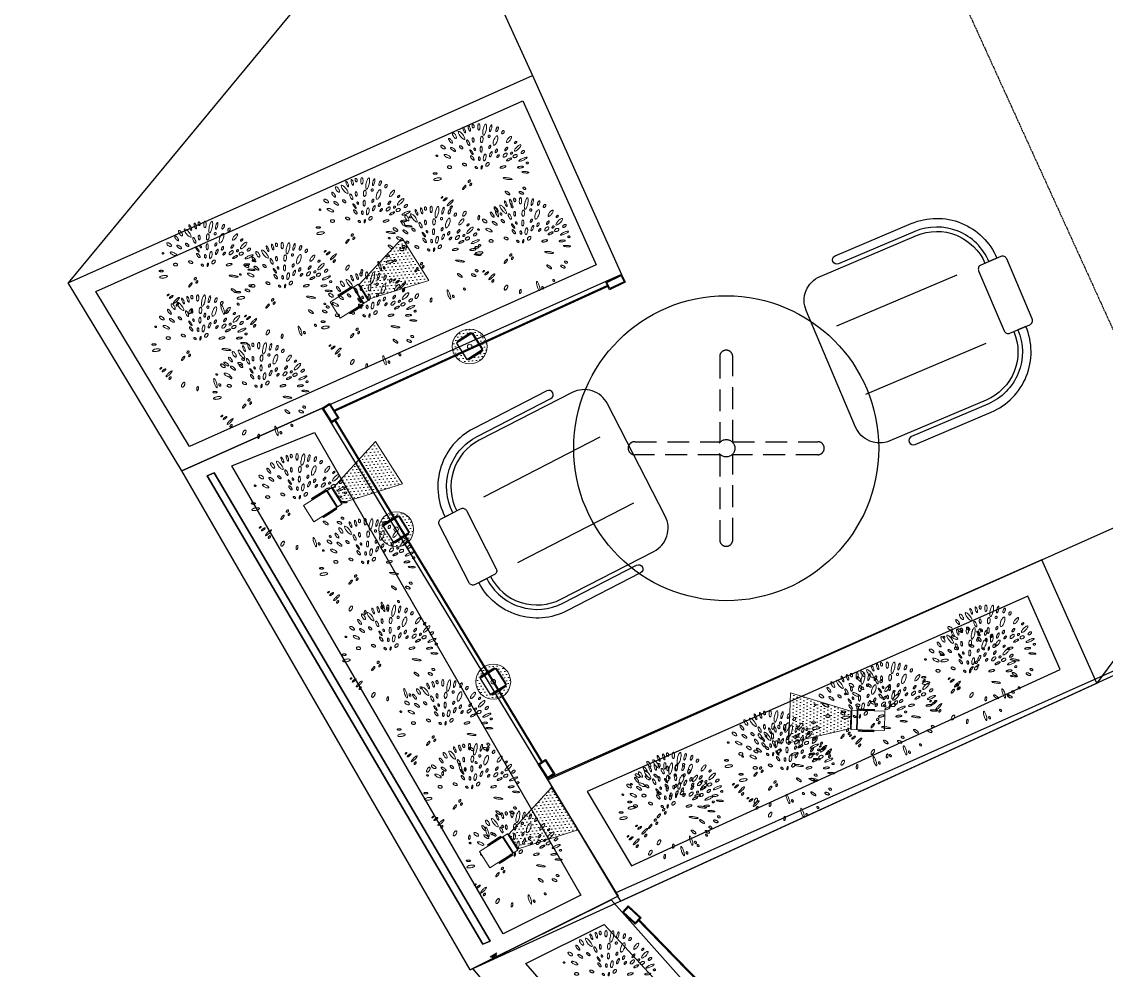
# Model space of a CAD drawing. Header units: millimetres. Extents: x 2562 to 7288, y 778 to 5635.
# Drawn here: x 3504.1 to 3753.1, y 1297.2 to 1514.9 of the extents above; entities that cross this region are included whole.
import ezdxf

# ---------------------------------------------------------------- set-up
doc = ezdxf.new("R2010")
doc.units = ezdxf.units.MM
doc.set_wipeout_variables(frame=1)
doc.linetypes.add('HIDDEN', pattern=[0.375, 0.25, -0.125])
doc.linetypes.add('x-ref_base plan 1$0$C2-A104-16$0$HIDDEN', pattern=[0.375, 0.25, -0.125])
for name, color, linetype in [('0-gnl-gor2', 6, 'Continuous'), ('0-gnl-gor3', 252, 'Continuous'), ('0-gnl-gor5', 254, 'Continuous'), ('0-gnl-merdiven', 6, 'Continuous'), ('0-gnl-ust', 191, 'HIDDEN'), ('1-gnl-cam', 111, 'Continuous'), ('1-gnl-metal', 141, 'Continuous'), ('2-tef-aksesuar', 30, 'Continuous'), ('2-tef-sabit', 251, 'Continuous'), ('yeni string aydinlatma', 30, 'Continuous')]:
    doc.layers.add(name, color=color, linetype=linetype)
doc.layers.add('ONOFF_LI-11', color=7, linetype='Continuous', lineweight=0, true_color=0xcc33a1)
doc.layers.add('x-ref_base plan 1$0$SHG-LANDSCAPING', color=252, linetype='Continuous', lineweight=18)
doc.linetypes.add('ZIGZAG', pattern='A,0.00254,-5.08,[131,ltypeshp.shx,S=5.08,R=0,X=-5.08,Y=0],-10.16,[131,ltypeshp.shx,S=5.08,R=180,X=5.08,Y=0],-5.08', length=20.32254)

# ---------------------------------------------------------------- blocks, each defined once
blk = doc.blocks.new('BP_Abelia grandiflora')
at = {"layer": '0-gnl-gor5', "lineweight": 9}
for points in [[(-0.0949, 0.2077, 0.206976), (-0.0962, 0.2062, 0.096084), (-0.0969, 0.2021, 0.052894), (-0.0962, 0.1976, 0.039992), (-0.0943, 0.1919, 0.039992), (-0.0914, 0.1866, 0.052894), (-0.0886, 0.183, 0.096084), (-0.0851, 0.1807, 0.206976), (-0.0831, 0.1807, 0.206976), (-0.0818, 0.1821, 0.096084), (-0.0811, 0.1862, 0.052894), (-0.0818, 0.1908, 0.039992), (-0.0837, 0.1965, 0.039992), (-0.0866, 0.2018, 0.052894), (-0.0894, 0.2054, 0.096084), (-0.0929, 0.2077, 0.206976)], [(-0.0624, 0.1861, 0.029169), (-0.0573, 0.1778, 0.03978), (-0.0528, 0.1723, 0.081053), (-0.0476, 0.1685, 0.247796), (-0.0454, 0.1685, 0.247796), (-0.0441, 0.1704, 0.081053), (-0.0445, 0.1768, 0.03978), (-0.0466, 0.1836, 0.029169), (-0.0507, 0.1924, 0.029169), (-0.0558, 0.2006, 0.03978), (-0.0603, 0.2061, 0.081053), (-0.0655, 0.21, 0.247796), (-0.0677, 0.2099, 0.247796), (-0.0689, 0.2081, 0.081053), (-0.0686, 0.2016, 0.03978), (-0.0665, 0.1949, 0.029169)], [(-0.0439, 0.2257, 0.261938), (-0.0448, 0.2249, 0.075007), (-0.0454, 0.2211, 0.035692), (-0.0451, 0.2169, 0.025978), (-0.044, 0.2111, 0.025978), (-0.0423, 0.2055, 0.035692), (-0.0406, 0.2017, 0.075007), (-0.0383, 0.1986, 0.261938), (-0.0372, 0.1982, 0.261938), (-0.0363, 0.199, 0.075007), (-0.0357, 0.2029, 0.035692), (-0.036, 0.2071, 0.025978), (-0.0371, 0.2128, 0.025978), (-0.0388, 0.2184, 0.035692), (-0.0405, 0.2223, 0.075007), (-0.0428, 0.2254, 0.261938)], [(-0.0182, 0.2289, 0.243416), (-0.0193, 0.2281, 0.082852), (-0.0205, 0.2245, 0.04109), (-0.0209, 0.2203, 0.030206), (-0.0205, 0.2146, 0.030206), (-0.0194, 0.209, 0.04109), (-0.018, 0.205, 0.082852), (-0.0159, 0.2019, 0.243416), (-0.0146, 0.2014, 0.243416), (-0.0135, 0.2022, 0.082852), (-0.0123, 0.2058, 0.04109), (-0.012, 0.21, 0.030206), (-0.0124, 0.2157, 0.030206), (-0.0135, 0.2213, 0.04109), (-0.0149, 0.2252, 0.082852), (-0.0169, 0.2284, 0.243416)], [(0.0025, 0.2302, 0.154562), (0.0008, 0.2297, 0.106795), (-0.0008, 0.2278, 0.073326), (-0.0017, 0.2253, 0.059836), (-0.002, 0.222, 0.059836), (-0.0016, 0.2187, 0.073326), (-0.0005, 0.2163, 0.106795), (0.0013, 0.2145, 0.154562), (0.003, 0.214, 0.154562), (0.0046, 0.2146, 0.106795), (0.0063, 0.2165, 0.073326), (0.0072, 0.219, 0.059836), (0.0075, 0.2223, 0.059836), (0.007, 0.2255, 0.073326), (0.0059, 0.228, 0.106795), (0.0042, 0.2298, 0.154562)], [(0.0309, 0.2284, 0.217322), (0.0291, 0.228, 0.092688), (0.0264, 0.2249, 0.049364), (0.0246, 0.2208, 0.036974), (0.023, 0.215, 0.036974), (0.0223, 0.209, 0.049364), (0.0226, 0.2045, 0.092688), (0.024, 0.2006, 0.217322), (0.0255, 0.1996, 0.217322), (0.0273, 0.2, 0.092688), (0.03, 0.2031, 0.049364), (0.0318, 0.2072, 0.036974), (0.0334, 0.213, 0.036974), (0.0341, 0.219, 0.049364), (0.0338, 0.2235, 0.092688), (0.0324, 0.2274, 0.217322)], [(0.0625, 0.2217, 0.256191), (0.0601, 0.2214, 0.077505), (0.0549, 0.2164, 0.037329), (0.0505, 0.2097, 0.027247), (0.0458, 0.1998, 0.027247), (0.0422, 0.1895, 0.037329), (0.0406, 0.1816, 0.077505), (0.0407, 0.1744, 0.256191), (0.0422, 0.1726, 0.256191), (0.0445, 0.1728, 0.077505), (0.0497, 0.1779, 0.037329), (0.0541, 0.1846, 0.027247), (0.0588, 0.1944, 0.027247), (0.0624, 0.2048, 0.037329), (0.0641, 0.2126, 0.077505), (0.0639, 0.2199, 0.256191)], [(0.0872, 0.2131, 0.259831), (0.0859, 0.213, 0.07593), (0.0827, 0.2101, 0.036288), (0.0799, 0.2062, 0.026439), (0.0768, 0.2004, 0.026439), (0.0743, 0.1943, 0.036288), (0.0731, 0.1897, 0.07593), (0.0729, 0.1854, 0.259831), (0.0737, 0.1843, 0.259831), (0.0751, 0.1844, 0.07593), (0.0783, 0.1873, 0.036288), (0.0811, 0.1912, 0.026439), (0.0842, 0.197, 0.026439), (0.0866, 0.203, 0.036288), (0.0879, 0.2077, 0.07593), (0.088, 0.212, 0.259831)], [(0.1147, 0.1991, 0.205663), (0.1132, 0.1993, 0.096491), (0.1103, 0.1979, 0.053352), (0.1077, 0.1954, 0.040391), (0.105, 0.1915, 0.040391), (0.1029, 0.1873, 0.053352), (0.102, 0.1838, 0.096491), (0.1021, 0.1806, 0.205663), (0.103, 0.1793, 0.205663), (0.1046, 0.1791, 0.096491), (0.1075, 0.1806, 0.053352), (0.1101, 0.1831, 0.040391), (0.1128, 0.1869, 0.040391), (0.1148, 0.1912, 0.053352), (0.1158, 0.1946, 0.096491), (0.1157, 0.1979, 0.205663)], [(-0.1584, 0.1599, 0.17972), (-0.1593, 0.158, 0.103229), (-0.1587, 0.1544, 0.062965), (-0.157, 0.151, 0.049171), (-0.1537, 0.1471, 0.049171), (-0.1498, 0.144, 0.062965), (-0.1463, 0.1423, 0.103229), (-0.1427, 0.1419, 0.17972), (-0.1408, 0.1428, 0.17972), (-0.14, 0.1447, 0.103229), (-0.1405, 0.1483, 0.062965), (-0.1423, 0.1518, 0.049171), (-0.1455, 0.1556, 0.049171), (-0.1494, 0.1587, 0.062965), (-0.1529, 0.1604, 0.103229), (-0.1565, 0.1608, 0.17972)], [(-0.1169, 0.1861, 0.228205), (-0.1179, 0.1848, 0.088786), (-0.1179, 0.181, 0.045809), (-0.1169, 0.177, 0.034018), (-0.1147, 0.1718, 0.034018), (-0.1117, 0.167, 0.045809), (-0.109, 0.1638, 0.088786), (-0.1059, 0.1617, 0.228205), (-0.1043, 0.1617, 0.228205), (-0.1034, 0.163, 0.088786), (-0.1033, 0.1668, 0.045809), (-0.1044, 0.1708, 0.034018), (-0.1066, 0.176, 0.034018), (-0.1095, 0.1808, 0.045809), (-0.1123, 0.184, 0.088786), (-0.1154, 0.1861, 0.228205)], [(-0.0361, 0.1647, 0.224678), (-0.0373, 0.1636, 0.090084), (-0.0382, 0.1598, 0.046944), (-0.0381, 0.1555, 0.034953), (-0.0369, 0.1499, 0.034953), (-0.035, 0.1445, 0.046944), (-0.0329, 0.1407, 0.090084), (-0.0301, 0.1379, 0.224678), (-0.0285, 0.1376, 0.224678), (-0.0273, 0.1387, 0.090084), (-0.0264, 0.1425, 0.046944), (-0.0265, 0.1468, 0.034953), (-0.0277, 0.1525, 0.034953), (-0.0296, 0.1579, 0.046944), (-0.0317, 0.1617, 0.090084), (-0.0345, 0.1644, 0.224678)], [(-0.0073, 0.1703, 0.208148), (-0.0086, 0.1698, 0.095716), (-0.0104, 0.1674, 0.052486), (-0.0115, 0.1642, 0.039639), (-0.0122, 0.1599, 0.039639), (-0.0122, 0.1556, 0.052486), (-0.0116, 0.1523, 0.095716), (-0.0102, 0.1497, 0.208148), (-0.0089, 0.149, 0.208148), (-0.0075, 0.1495, 0.095716), (-0.0058, 0.1519, 0.052486), (-0.0047, 0.155, 0.039639), (-0.004, 0.1593, 0.039639), (-0.004, 0.1637, 0.052486), (-0.0046, 0.1669, 0.095716), (-0.006, 0.1696, 0.208148)], [(0.0349, 0.1693, 0.191592), (0.0327, 0.169, 0.100474), (0.0295, 0.1664, 0.058435), (0.0271, 0.1626, 0.044925), (0.0251, 0.1571, 0.044925), (0.0241, 0.1513, 0.058435), (0.0242, 0.1468, 0.100474), (0.0257, 0.1429, 0.191592), (0.0274, 0.1416, 0.191592), (0.0296, 0.1419, 0.100474), (0.0328, 0.1445, 0.058435), (0.0352, 0.1483, 0.044925), (0.0372, 0.1538, 0.044925), (0.0382, 0.1596, 0.058435), (0.0381, 0.1641, 0.100474), (0.0366, 0.1679, 0.191592)], [(0.0696, 0.1689, 0.110174), (0.0678, 0.1694, 0.102587), (0.0658, 0.169, 0.093413), (0.0641, 0.1678, 0.08782), (0.0629, 0.1661, 0.08782), (0.0623, 0.164, 0.093413), (0.0624, 0.162, 0.102587), (0.0634, 0.1602, 0.110174), (0.0648, 0.159, 0.110174), (0.0666, 0.1586, 0.102587), (0.0686, 0.159, 0.093413), (0.0703, 0.1601, 0.08782), (0.0716, 0.1619, 0.08782), (0.0722, 0.1639, 0.093413), (0.072, 0.166, 0.102587), (0.0711, 0.1678, 0.110174)], [(0.1041, 0.1589, 0.219849), (0.1013, 0.1592, 0.09181), (0.0958, 0.156, 0.048525), (0.0909, 0.1509, 0.036269), (0.0857, 0.1431, 0.036269), (0.0816, 0.1346, 0.048525), (0.0797, 0.1279, 0.09181), (0.0797, 0.1215, 0.219849), (0.0813, 0.1192, 0.219849), (0.084, 0.119, 0.09181), (0.0896, 0.1222, 0.048525), (0.0944, 0.1273, 0.036269), (0.0997, 0.1351, 0.036269), (0.1038, 0.1435, 0.048525), (0.1057, 0.1503, 0.09181), (0.1057, 0.1567, 0.219849)], [(0.1382, 0.1775, 0.15118), (0.1365, 0.1782, 0.106997), (0.134, 0.1779, 0.074795), (0.1316, 0.1766, 0.061485), (0.1292, 0.1743, 0.061485), (0.1274, 0.1716, 0.074795), (0.1266, 0.169, 0.106997), (0.1268, 0.1664, 0.15118), (0.1278, 0.1649, 0.15118), (0.1295, 0.1642, 0.106997), (0.132, 0.1645, 0.074795), (0.1344, 0.1658, 0.061485), (0.1368, 0.1681, 0.061485), (0.1386, 0.1708, 0.074795), (0.1394, 0.1734, 0.106997), (0.1392, 0.176, 0.15118)], [(-0.1882, 0.1194, 0.136055), (-0.1885, 0.1183, 0.10695), (-0.1881, 0.1168, 0.081551), (-0.1873, 0.1156, 0.069671), (-0.1859, 0.1145, 0.069671), (-0.1842, 0.1138, 0.081551), (-0.1827, 0.1137, 0.10695), (-0.1813, 0.1141, 0.136055), (-0.1805, 0.1149, 0.136055), (-0.1802, 0.116, 0.10695), (-0.1805, 0.1174, 0.081551), (-0.1814, 0.1187, 0.069671), (-0.1828, 0.1198, 0.069671), (-0.1844, 0.1204, 0.081551), (-0.1859, 0.1206, 0.10695), (-0.1873, 0.1202, 0.136055)], [(-0.1503, 0.1158, 0.222164), (-0.1506, 0.1139, 0.090991), (-0.1487, 0.1099, 0.047763), (-0.1455, 0.1062, 0.035633), (-0.1404, 0.102, 0.035633), (-0.1348, 0.0986, 0.047763), (-0.1302, 0.0968, 0.090991), (-0.1258, 0.0964, 0.222164), (-0.1242, 0.0973, 0.222164), (-0.1238, 0.0992, 0.090991), (-0.1257, 0.1032, 0.047763), (-0.1289, 0.1069, 0.035633), (-0.134, 0.1111, 0.035633), (-0.1396, 0.1145, 0.047763), (-0.1442, 0.1163, 0.090991), (-0.1486, 0.1167, 0.222164)], [(-0.1156, 0.1428, 0.225102), (-0.1162, 0.1413, 0.08993), (-0.1152, 0.1376, 0.046807), (-0.1131, 0.134, 0.03484), (-0.1095, 0.1297, 0.03484), (-0.1053, 0.1259, 0.046807), (-0.1018, 0.1236, 0.08993), (-0.0982, 0.1225, 0.225102), (-0.0967, 0.123, 0.225102), (-0.0961, 0.1245, 0.08993), (-0.0971, 0.1282, 0.046807), (-0.0992, 0.1318, 0.03484), (-0.1028, 0.1361, 0.03484), (-0.1069, 0.1399, 0.046807), (-0.1104, 0.1422, 0.08993), (-0.1141, 0.1433, 0.225102)], [(-0.0742, 0.1435, 0.185857), (-0.075, 0.1421, 0.10188), (-0.0748, 0.1393, 0.060594), (-0.0736, 0.1365, 0.046923), (-0.0714, 0.1332, 0.046923), (-0.0686, 0.1304, 0.060594), (-0.066, 0.1288, 0.10188), (-0.0633, 0.1281, 0.185857), (-0.0618, 0.1286, 0.185857), (-0.061, 0.13, 0.10188), (-0.0612, 0.1328, 0.060594), (-0.0623, 0.1357, 0.046923), (-0.0646, 0.1389, 0.046923), (-0.0674, 0.1417, 0.060594), (-0.07, 0.1434, 0.10188), (-0.0727, 0.144, 0.185857)], [(-0.0304, 0.1171, 0.270783), (-0.0309, 0.1163, 0.071066), (-0.0307, 0.1129, 0.033234), (-0.0297, 0.1092, 0.024094), (-0.0277, 0.1044, 0.024094), (-0.0252, 0.0997, 0.033234), (-0.0231, 0.0966, 0.071066), (-0.0205, 0.0942, 0.270783), (-0.0196, 0.0941, 0.270783), (-0.019, 0.0949, 0.071066), (-0.0193, 0.0984, 0.033234), (-0.0203, 0.1021, 0.024094), (-0.0223, 0.1069, 0.024094), (-0.0248, 0.1115, 0.033234), (-0.0269, 0.1146, 0.071066), (-0.0294, 0.117, 0.270783)], [(-0.0097, 0.1225, 0.164937), (-0.0107, 0.1219, 0.10574), (-0.0115, 0.1203, 0.068929), (-0.0118, 0.1184, 0.055121), (-0.0115, 0.1159, 0.055121), (-0.0107, 0.1136, 0.068929), (-0.0096, 0.112, 0.10574), (-0.0081, 0.1109, 0.164937), (-0.007, 0.1108, 0.164937), (-0.006, 0.1114, 0.10574), (-0.0051, 0.113, 0.068929), (-0.0049, 0.115, 0.055121), (-0.0051, 0.1174, 0.055121), (-0.006, 0.1197, 0.068929), (-0.007, 0.1213, 0.10574), (-0.0085, 0.1224, 0.164937)], [(0.0237, 0.1248, 0.221241), (0.0221, 0.1244, 0.091319), (0.0196, 0.1216, 0.048066), (0.0178, 0.1178, 0.035885), (0.0163, 0.1124, 0.035885), (0.0156, 0.1069, 0.048066), (0.0158, 0.1028, 0.091319), (0.017, 0.0992, 0.221241), (0.0183, 0.0982, 0.221241), (0.0199, 0.0986, 0.091319), (0.0224, 0.1014, 0.048066), (0.0241, 0.1052, 0.035885), (0.0256, 0.1105, 0.035885), (0.0263, 0.1161, 0.048066), (0.0262, 0.1202, 0.091319), (0.025, 0.1238, 0.221241)], [(0.0661, 0.1221, 0.181524), (0.0647, 0.1224, 0.10285), (0.0625, 0.1216, 0.062262), (0.0604, 0.12, 0.048498), (0.0583, 0.1175, 0.048498), (0.0568, 0.1145, 0.062262), (0.0561, 0.1121, 0.10285), (0.0562, 0.1097, 0.181524), (0.057, 0.1086, 0.181524), (0.0584, 0.1082, 0.10285), (0.0606, 0.109, 0.062262), (0.0627, 0.1106, 0.048498), (0.0648, 0.1132, 0.048498), (0.0663, 0.1161, 0.062262), (0.067, 0.1186, 0.10285), (0.0669, 0.121, 0.181524)], [(0.094, 0.0995, 0.190551), (0.0926, 0.0999, 0.100739), (0.0901, 0.0991, 0.058823), (0.0878, 0.0973, 0.045281), (0.0853, 0.0945, 0.045281), (0.0834, 0.0913, 0.058823), (0.0825, 0.0885, 0.100739), (0.0824, 0.0859, 0.190551), (0.0832, 0.0847, 0.190551), (0.0846, 0.0843, 0.100739), (0.0871, 0.0852, 0.058823), (0.0894, 0.0869, 0.045281), (0.0919, 0.0897, 0.045281), (0.0938, 0.0929, 0.058823), (0.0947, 0.0957, 0.100739), (0.0948, 0.0983, 0.190551)], [(0.1418, 0.0995, 0.211516), (0.1406, 0.1001, 0.094634), (0.1379, 0.0995, 0.051326), (0.1352, 0.098, 0.038641), (0.132, 0.0955, 0.038641), (0.1293, 0.0925, 0.051326), (0.1277, 0.0899, 0.094634), (0.1269, 0.0872, 0.211516), (0.1274, 0.086, 0.211516), (0.1285, 0.0855, 0.094634), (0.1313, 0.0861, 0.051326), (0.134, 0.0875, 0.038641), (0.1371, 0.0901, 0.038641), (0.1398, 0.0931, 0.051326), (0.1415, 0.0957, 0.094634), (0.1422, 0.0983, 0.211516)], [(0.1675, 0.1451, 0.224459), (0.1656, 0.1458, 0.090164), (0.1609, 0.1447, 0.047015), (0.1562, 0.1421, 0.035012), (0.1506, 0.1377, 0.035012), (0.1457, 0.1326, 0.047015), (0.1427, 0.1282, 0.090164), (0.1412, 0.1236, 0.224459), (0.1418, 0.1216, 0.224459), (0.1437, 0.1209, 0.090164), (0.1484, 0.122, 0.047015), (0.153, 0.1245, 0.035012), (0.1586, 0.129, 0.035012), (0.1635, 0.1341, 0.047015), (0.1665, 0.1385, 0.090164), (0.1681, 0.1431, 0.224459)], [(0.2035, 0.1, 0.241866), (0.2017, 0.1009, 0.08348), (0.1962, 0.1001, 0.041558), (0.1905, 0.0976, 0.030579), (0.1834, 0.0932, 0.030579), (0.1768, 0.088, 0.041558), (0.1726, 0.0835, 0.08348), (0.1699, 0.0786, 0.241866), (0.1702, 0.0766, 0.241866), (0.172, 0.0756, 0.08348), (0.1775, 0.0765, 0.041558), (0.1832, 0.0789, 0.030579), (0.1903, 0.0833, 0.030579), (0.1969, 0.0886, 0.041558), (0.2011, 0.0931, 0.08348), (0.2038, 0.098, 0.241866)], [(0.1873, 0.118, 0.167836), (0.1863, 0.1188, 0.105336), (0.1844, 0.119, 0.067731), (0.1823, 0.1185, 0.053888), (0.18, 0.1173, 0.053888), (0.178, 0.1156, 0.067731), (0.1767, 0.1139, 0.105336), (0.1762, 0.112, 0.167836), (0.1765, 0.1108, 0.167836), (0.1775, 0.1101, 0.105336), (0.1794, 0.1099, 0.067731), (0.1815, 0.1103, 0.053888), (0.1838, 0.1116, 0.053888), (0.1858, 0.1133, 0.067731), (0.1871, 0.1149, 0.105336), (0.1876, 0.1168, 0.167836)], [(-0.1458, 0.0585, 0.14574), (-0.1458, 0.0563, 0.107166), (-0.1443, 0.0536, 0.077192), (-0.1418, 0.0515, 0.064269), (-0.1383, 0.05, 0.064269), (-0.1344, 0.0494, 0.077192), (-0.1312, 0.0498, 0.107166), (-0.1285, 0.0512, 0.14574), (-0.1273, 0.0531, 0.14574), (-0.1273, 0.0554, 0.107166), (-0.1288, 0.0581, 0.077192), (-0.1313, 0.0601, 0.064269), (-0.1348, 0.0617, 0.064269), (-0.1387, 0.0623, 0.077192), (-0.1419, 0.0619, 0.107166), (-0.1446, 0.0604, 0.14574)], [(-0.0748, 0.0608, 0.17178), (-0.0753, 0.059, 0.104715), (-0.0743, 0.0561, 0.066124), (-0.0723, 0.0535, 0.052265), (-0.0692, 0.0509, 0.052265), (-0.0655, 0.0491, 0.066124), (-0.0623, 0.0483, 0.104715), (-0.0593, 0.0486, 0.17178), (-0.0578, 0.0498, 0.17178), (-0.0574, 0.0516, 0.104715), (-0.0583, 0.0544, 0.066124), (-0.0603, 0.057, 0.052265), (-0.0635, 0.0596, 0.052265), (-0.0672, 0.0615, 0.066124), (-0.0703, 0.0622, 0.104715), (-0.0733, 0.0619, 0.17178)], [(-0.0318, 0.0896, 0.218092), (-0.0326, 0.0885, 0.092422), (-0.0328, 0.0851, 0.049107), (-0.0319, 0.0815, 0.036758), (-0.0299, 0.077, 0.036758), (-0.0273, 0.0729, 0.049107), (-0.0248, 0.0701, 0.092422), (-0.022, 0.0684, 0.218092), (-0.0205, 0.0685, 0.218092), (-0.0196, 0.0696, 0.092422), (-0.0195, 0.073, 0.049107), (-0.0203, 0.0766, 0.036758), (-0.0223, 0.0811, 0.036758), (-0.025, 0.0852, 0.049107), (-0.0274, 0.088, 0.092422), (-0.0303, 0.0897, 0.218092)], [(0.0052, 0.0784, 0.182227), (0.0039, 0.0779, 0.102698), (0.0023, 0.0761, 0.061989), (0.0013, 0.0736, 0.048238), (0.0008, 0.0702, 0.048238), (0.001, 0.0668, 0.061989), (0.0017, 0.0643, 0.102698), (0.003, 0.0623, 0.182227), (0.0043, 0.0617, 0.182227), (0.0056, 0.0621, 0.102698), (0.0072, 0.064, 0.061989), (0.0082, 0.0665, 0.048238), (0.0087, 0.0698, 0.048238), (0.0085, 0.0732, 0.061989), (0.0079, 0.0758, 0.102698), (0.0065, 0.0778, 0.182227)], [(0.0359, 0.0865, 0.213517), (0.0338, 0.0863, 0.093974), (0.0304, 0.0835, 0.050644), (0.0276, 0.0795, 0.038059), (0.0249, 0.0736, 0.038059), (0.0232, 0.0674, 0.050644), (0.0227, 0.0625, 0.093974), (0.0236, 0.0581, 0.213517), (0.025, 0.0567, 0.213517), (0.0271, 0.0569, 0.093974), (0.0305, 0.0597, 0.050644), (0.0333, 0.0637, 0.038059), (0.036, 0.0696, 0.038059), (0.0377, 0.0759, 0.050644), (0.0382, 0.0807, 0.093974), (0.0373, 0.0851, 0.213517)], [(0.0679, 0.0919, 0.234361), (0.0665, 0.0921, 0.086447), (0.0632, 0.0903, 0.043866), (0.0603, 0.0875, 0.032434), (0.0569, 0.0832, 0.032434), (0.0542, 0.0785, 0.043866), (0.0527, 0.0747, 0.086447), (0.0523, 0.071, 0.234361), (0.053, 0.0698, 0.234361), (0.0544, 0.0696, 0.086447), (0.0576, 0.0714, 0.043866), (0.0606, 0.0742, 0.032434), (0.0639, 0.0785, 0.032434), (0.0667, 0.0832, 0.043866), (0.0681, 0.087, 0.086447), (0.0686, 0.0907, 0.234361)], [(0.0981, 0.0721, 0.189405), (0.0969, 0.0727, 0.101026), (0.0946, 0.0725, 0.059252), (0.0923, 0.0715, 0.045676), (0.0897, 0.0696, 0.045676), (0.0874, 0.0673, 0.059252), (0.086, 0.0651, 0.101026), (0.0855, 0.0629, 0.189405), (0.0859, 0.0617, 0.189405), (0.087, 0.0611, 0.101026), (0.0893, 0.0613, 0.059252), (0.0916, 0.0623, 0.045676), (0.0943, 0.0642, 0.045676), (0.0966, 0.0665, 0.059252), (0.0979, 0.0686, 0.101026), (0.0985, 0.0709, 0.189405)], [(0.1346, 0.0725, 0.173385), (0.1328, 0.0738, 0.104439), (0.1293, 0.0741, 0.065477), (0.1255, 0.0731, 0.051621), (0.1212, 0.0708, 0.051621), (0.1175, 0.0676, 0.065477), (0.1152, 0.0645, 0.104439), (0.1142, 0.0611, 0.173385), (0.1147, 0.059, 0.173385), (0.1165, 0.0577, 0.104439), (0.1201, 0.0574, 0.065477), (0.1238, 0.0584, 0.051621), (0.1281, 0.0607, 0.051621), (0.1318, 0.0639, 0.065477), (0.1341, 0.067, 0.104439), (0.1351, 0.0704, 0.173385)], [(0.1594, 0.073, 0.141068), (0.1582, 0.0738, 0.107148), (0.1564, 0.0742, 0.079281), (0.1545, 0.0738, 0.066799), (0.1524, 0.0727, 0.066799), (0.1507, 0.0711, 0.079281), (0.1497, 0.0694, 0.107148), (0.1494, 0.0676, 0.141068), (0.1499, 0.0662, 0.141068), (0.151, 0.0653, 0.107148), (0.1529, 0.065, 0.079281), (0.1548, 0.0654, 0.066799), (0.1569, 0.0665, 0.066799), (0.1586, 0.0681, 0.079281), (0.1596, 0.0698, 0.107148), (0.1598, 0.0716, 0.141068)], [(0.1792, 0.0558, 0.150587), (0.178, 0.0578, 0.107025), (0.1752, 0.0595, 0.075054), (0.1717, 0.06, 0.06178), (0.1675, 0.0595, 0.06178), (0.1636, 0.058, 0.075054), (0.1608, 0.056, 0.107025), (0.1591, 0.0532, 0.150587), (0.1589, 0.0509, 0.150587), (0.1601, 0.0489, 0.107025), (0.163, 0.0472, 0.075054), (0.1664, 0.0467, 0.06178), (0.1706, 0.0472, 0.06178), (0.1745, 0.0487, 0.075054), (0.1773, 0.0507, 0.107025), (0.1791, 0.0535, 0.150587)], [(0.2153, 0.0698, 0.167894), (0.214, 0.071, 0.105327), (0.2112, 0.0717, 0.067707), (0.2082, 0.0713, 0.053864), (0.2047, 0.0699, 0.053864), (0.2015, 0.0678, 0.067707), (0.1994, 0.0656, 0.105327), (0.1983, 0.063, 0.167894), (0.1986, 0.0612, 0.167894), (0.1999, 0.06, 0.105327), (0.2026, 0.0594, 0.067707), (0.2056, 0.0598, 0.053864), (0.2092, 0.0611, 0.053864), (0.2124, 0.0632, 0.067707), (0.2144, 0.0654, 0.105327), (0.2155, 0.068, 0.167894)], [(-0.2179, 0.0108, 0.226996), (-0.2171, 0.009, 0.089235), (-0.2128, 0.0066, 0.046197), (-0.2076, 0.0053, 0.034337), (-0.2004, 0.0047, 0.034337), (-0.1932, 0.0051, 0.046197), (-0.188, 0.0062, 0.089235), (-0.1836, 0.0085, 0.226996), (-0.1827, 0.0103, 0.226996), (-0.1836, 0.0121, 0.089235), (-0.1878, 0.0145, 0.046197), (-0.1931, 0.0158, 0.034337), (-0.2003, 0.0164, 0.034337), (-0.2075, 0.016, 0.046197), (-0.2127, 0.0149, 0.089235), (-0.217, 0.0126, 0.226996)], [(-0.2157, 0.0401, 0.218506), (-0.2154, 0.0389, 0.092278), (-0.2133, 0.0371, 0.048969), (-0.2106, 0.0359, 0.036642), (-0.2068, 0.0349, 0.036642), (-0.2029, 0.0344, 0.048969), (-0.1999, 0.0346, 0.092278), (-0.1974, 0.0355, 0.218506), (-0.1967, 0.0365, 0.218506), (-0.197, 0.0376, 0.092278), (-0.199, 0.0394, 0.048969), (-0.2017, 0.0406, 0.036642), (-0.2055, 0.0416, 0.036642), (-0.2095, 0.0421, 0.048969), (-0.2124, 0.0419, 0.092278), (-0.215, 0.041, 0.218506)], [(-0.0205, 0.0374, 0.159367), (-0.0211, 0.0362, 0.106385), (-0.0211, 0.0342, 0.071268), (-0.0202, 0.0322, 0.05759), (-0.0187, 0.0301, 0.05759), (-0.0166, 0.0284, 0.071268), (-0.0147, 0.0275, 0.106385), (-0.0127, 0.0273, 0.159367), (-0.0115, 0.0279, 0.159367), (-0.0108, 0.0291, 0.106385), (-0.0109, 0.0311, 0.071268), (-0.0117, 0.0331, 0.05759), (-0.0133, 0.0352, 0.05759), (-0.0153, 0.0369, 0.071268), (-0.0173, 0.0378, 0.106385), (-0.0193, 0.0379, 0.159367)], [(0.012, 0.0369, 0.233435), (0.0111, 0.0368, 0.086805), (0.0093, 0.0354, 0.044155), (0.0079, 0.0333, 0.032669), (0.0064, 0.0302, 0.032669), (0.0053, 0.027, 0.044155), (0.0049, 0.0245, 0.086805), (0.0051, 0.0223, 0.233435), (0.0057, 0.0216, 0.233435), (0.0066, 0.0216, 0.086805), (0.0083, 0.0231, 0.044155), (0.0097, 0.0252, 0.032669), (0.0112, 0.0282, 0.032669), (0.0123, 0.0315, 0.044155), (0.0128, 0.034, 0.086805), (0.0126, 0.0362, 0.233435)], [(0.0453, 0.0441, 0.148782), (0.0434, 0.0454, 0.107096), (0.0403, 0.0456, 0.075846), (0.0371, 0.0447, 0.062692), (0.0338, 0.0425, 0.062692), (0.031, 0.0396, 0.075846), (0.0295, 0.0367, 0.107096), (0.0291, 0.0336, 0.148782), (0.03, 0.0315, 0.148782), (0.0319, 0.0302, 0.107096), (0.035, 0.03, 0.075846), (0.0382, 0.0309, 0.062692), (0.0416, 0.0331, 0.062692), (0.0443, 0.036, 0.075846), (0.0458, 0.0389, 0.107096), (0.0462, 0.042, 0.148782)], [(0.1193, 0.0144, 0.224989), (0.1186, 0.0158, 0.089971), (0.1151, 0.0174, 0.046843), (0.1111, 0.0181, 0.03487), (0.1055, 0.0181, 0.03487), (0.1, 0.0173, 0.046843), (0.096, 0.0161, 0.089971), (0.0928, 0.014, 0.224989), (0.0922, 0.0125, 0.224989), (0.093, 0.0112, 0.089971), (0.0964, 0.0096, 0.046843), (0.1005, 0.0089, 0.03487), (0.1061, 0.0089, 0.03487), (0.1116, 0.0097, 0.046843), (0.1156, 0.0109, 0.089971), (0.1188, 0.0129, 0.224989)], [(0.1513, 0.0468, 0.242243), (0.1503, 0.0477, 0.083327), (0.1468, 0.0483, 0.041444), (0.1429, 0.0479, 0.030488), (0.1377, 0.0467, 0.030488), (0.1327, 0.0448, 0.041444), (0.1293, 0.0429, 0.083327), (0.1267, 0.0404, 0.242243), (0.1265, 0.0392, 0.242243), (0.1274, 0.0382, 0.083327), (0.1309, 0.0377, 0.041444), (0.1348, 0.0381, 0.030488), (0.14, 0.0393, 0.030488), (0.145, 0.0412, 0.041444), (0.1484, 0.0431, 0.083327), (0.151, 0.0456, 0.242243)], [(0.1986, -0.0014, 0.244655), (0.198, -0.0002, 0.082347), (0.1947, 0.0016, 0.040717), (0.1907, 0.0027, 0.02991), (0.185, 0.0033, 0.02991), (0.1794, 0.0032, 0.040717), (0.1752, 0.0026, 0.082347), (0.1718, 0.0011, 0.244655), (0.1711, 0, 0.244655), (0.1716, -0.0013, 0.082347), (0.175, -0.0031, 0.040717), (0.179, -0.0041, 0.02991), (0.1846, -0.0047, 0.02991), (0.1903, -0.0046, 0.040717), (0.1944, -0.004, 0.082347), (0.1979, -0.0026, 0.244655)], [(0.2216, 0.0378, 0.277561), (0.2205, 0.0388, 0.067974), (0.2151, 0.0394, 0.031398), (0.209, 0.0388, 0.0227), (0.2009, 0.0372, 0.0227), (0.1929, 0.0348, 0.031398), (0.1873, 0.0324, 0.067974), (0.1828, 0.0293, 0.277561), (0.1824, 0.0279, 0.277561), (0.1834, 0.0269, 0.067974), (0.1889, 0.0263, 0.031398), (0.1949, 0.0269, 0.0227), (0.203, 0.0285, 0.0227), (0.211, 0.031, 0.031398), (0.2166, 0.0333, 0.067974), (0.2211, 0.0364, 0.277561)], [(0.2238, 0.0126, 0.132495), (0.2234, 0.014, 0.106693), (0.2222, 0.0153, 0.083176), (0.2206, 0.0161, 0.071819), (0.2184, 0.0164, 0.071819), (0.2163, 0.0161, 0.083176), (0.2146, 0.0153, 0.106693), (0.2134, 0.014, 0.132495), (0.213, 0.0126, 0.132495), (0.2134, 0.0112, 0.106693), (0.2146, 0.0098, 0.083176), (0.2163, 0.009, 0.071819), (0.2184, 0.0087, 0.071819), (0.2206, 0.009, 0.083176), (0.2222, 0.0098, 0.106693), (0.2234, 0.0112, 0.132495)], [(-0.0769, -0.0398, 0.241023), (-0.078, -0.0393, 0.083819), (-0.0811, -0.0402, 0.041814), (-0.0843, -0.042, 0.030784), (-0.0881, -0.0451, 0.030784), (-0.0915, -0.0485, 0.041814), (-0.0937, -0.0514, 0.083819), (-0.0949, -0.0545, 0.241023), (-0.0946, -0.0556, 0.241023), (-0.0935, -0.0561, 0.083819), (-0.0903, -0.0552, 0.041814), (-0.0872, -0.0534, 0.030784), (-0.0834, -0.0504, 0.030784), (-0.0799, -0.0469, 0.041814), (-0.0778, -0.044, 0.083819), (-0.0766, -0.0409, 0.241023)], [(-0.0535, -0.0192, 0.151181), (-0.0547, -0.0184, 0.106997), (-0.0568, -0.0183, 0.074794), (-0.0589, -0.0189, 0.061485), (-0.0612, -0.0203, 0.061485), (-0.063, -0.0223, 0.074794), (-0.0641, -0.0242, 0.106997), (-0.0643, -0.0263, 0.151181), (-0.0638, -0.0276, 0.151181), (-0.0625, -0.0284, 0.106997), (-0.0605, -0.0286, 0.074794), (-0.0584, -0.028, 0.061485), (-0.0561, -0.0265, 0.061485), (-0.0542, -0.0246, 0.074794), (-0.0532, -0.0226, 0.106997), (-0.0529, -0.0206, 0.151181)], [(-0.0498, -0.0342, 0.175332), (-0.0509, -0.0338, 0.104088), (-0.0528, -0.0342, 0.064698), (-0.0546, -0.0353, 0.050853), (-0.0565, -0.0372, 0.050853), (-0.058, -0.0395, 0.064698), (-0.0587, -0.0415, 0.104088), (-0.0588, -0.0434, 0.175332), (-0.0582, -0.0444, 0.175332), (-0.0571, -0.0448, 0.104088), (-0.0551, -0.0444, 0.064698), (-0.0533, -0.0433, 0.050853), (-0.0514, -0.0414, 0.050853), (-0.0499, -0.0391, 0.064698), (-0.0492, -0.0371, 0.104088), (-0.0492, -0.0352, 0.175332)], [(0.1367, -0.0488, 0.30054), (0.1364, -0.0476, 0.057112), (0.1318, -0.0445, 0.025448), (0.1262, -0.0419, 0.018256), (0.1183, -0.0389, 0.018256), (0.1101, -0.0366, 0.025448), (0.1041, -0.0354, 0.057112), (0.0985, -0.0353, 0.30054), (0.0976, -0.036, 0.30054), (0.0979, -0.0371, 0.057112), (0.1025, -0.0403, 0.025448), (0.108, -0.0429, 0.018256), (0.116, -0.0458, 0.018256), (0.1242, -0.0482, 0.025448), (0.1302, -0.0493, 0.057112), (0.1358, -0.0495, 0.30054)], [(0.2184, -0.032, 0.290135), (0.2181, -0.0311, 0.062096), (0.2144, -0.0287, 0.028093), (0.2099, -0.0268, 0.020218), (0.2034, -0.0249, 0.020218), (0.1969, -0.0235, 0.028093), (0.192, -0.0229, 0.062096), (0.1876, -0.0232, 0.290135), (0.1869, -0.0239, 0.290135), (0.1872, -0.0249, 0.062096), (0.1909, -0.0273, 0.028093), (0.1954, -0.0291, 0.020218), (0.2018, -0.0311, 0.020218), (0.2084, -0.0325, 0.028093), (0.2132, -0.033, 0.062096), (0.2177, -0.0327, 0.290135)], [(-0.199, -0.0776, 0.203392), (-0.1984, -0.078, 0.097182), (-0.1969, -0.0782, 0.054153), (-0.1953, -0.0778, 0.04109), (-0.1933, -0.077, 0.04109), (-0.1914, -0.0758, 0.054153), (-0.1902, -0.0747, 0.097182), (-0.1895, -0.0733, 0.203392), (-0.1895, -0.0726, 0.203392), (-0.1901, -0.0721, 0.097182), (-0.1916, -0.072, 0.054153), (-0.1932, -0.0723, 0.04109), (-0.1952, -0.0732, 0.04109), (-0.1971, -0.0744, 0.054153), (-0.1983, -0.0755, 0.097182), (-0.199, -0.0768, 0.203392)], [(-0.1913, -0.0915, 0.248362), (-0.1905, -0.0921, 0.080818), (-0.1875, -0.092, 0.039613), (-0.1843, -0.0911, 0.029036), (-0.1802, -0.0893, 0.029036), (-0.1764, -0.087, 0.039613), (-0.1738, -0.085, 0.080818), (-0.1719, -0.0826, 0.248362), (-0.1719, -0.0816, 0.248362), (-0.1728, -0.081, 0.080818), (-0.1758, -0.0811, 0.039613), (-0.1789, -0.082, 0.029036), (-0.183, -0.0838, 0.029036), (-0.1869, -0.0861, 0.039613), (-0.1895, -0.0881, 0.080818), (-0.1913, -0.0905, 0.248362)], [(-0.1769, -0.1172, 0.283742), (-0.1757, -0.1177, 0.065106), (-0.1707, -0.1163, 0.029758), (-0.1657, -0.1138, 0.021464), (-0.1591, -0.1096, 0.021464), (-0.1529, -0.1049, 0.029758), (-0.1488, -0.101, 0.065106), (-0.1457, -0.0969, 0.283742), (-0.1458, -0.0956, 0.283742), (-0.147, -0.0951, 0.065106), (-0.1519, -0.0965, 0.029758), (-0.157, -0.099, 0.021464), (-0.1636, -0.1032, 0.021464), (-0.1698, -0.1079, 0.029758), (-0.1739, -0.1118, 0.065106), (-0.177, -0.1159, 0.283742)], [(0.1147, -0.1173, 0.230196), (0.1152, -0.1159, 0.088039), (0.1142, -0.1123, 0.045175), (0.1121, -0.1087, 0.033499), (0.1085, -0.1045, 0.033499), (0.1044, -0.1007, 0.045175), (0.101, -0.0984, 0.088039), (0.0974, -0.0972, 0.230196), (0.096, -0.0977, 0.230196), (0.0955, -0.0991, 0.088039), (0.0965, -0.1027, 0.045175), (0.0986, -0.1063, 0.033499), (0.1021, -0.1105, 0.033499), (0.1062, -0.1143, 0.045175), (0.1097, -0.1166, 0.088039), (0.1132, -0.1178, 0.230196)], [(0.1909, -0.1037, 0.147171), (0.1914, -0.1021, 0.107141), (0.191, -0.0999, 0.076557), (0.1897, -0.0979, 0.06352), (0.1876, -0.096, 0.06352), (0.185, -0.0946, 0.076557), (0.1827, -0.0942, 0.107141), (0.1805, -0.0946, 0.147171), (0.1792, -0.0956, 0.147171), (0.1787, -0.0972, 0.107141), (0.1791, -0.0994, 0.076557), (0.1804, -0.1014, 0.06352), (0.1825, -0.1033, 0.06352), (0.1851, -0.1046, 0.076557), (0.1874, -0.1051, 0.107141), (0.1896, -0.1047, 0.147171)], [(-0.1656, -0.1316, 0.178273), (-0.1645, -0.1322, 0.103522), (-0.1623, -0.1319, 0.063533), (-0.1602, -0.1309, 0.049718), (-0.1579, -0.129, 0.049718), (-0.156, -0.1267, 0.063533), (-0.155, -0.1246, 0.103522), (-0.1547, -0.1224, 0.178273), (-0.1553, -0.1213, 0.178273), (-0.1564, -0.1207, 0.103522), (-0.1586, -0.121, 0.063533), (-0.1606, -0.122, 0.049718), (-0.163, -0.1239, 0.049718), (-0.1648, -0.1262, 0.063533), (-0.1659, -0.1283, 0.103522), (-0.1662, -0.1305, 0.178273)], [(0.1774, -0.124, 0.195041), (0.1777, -0.1223, 0.099565), (0.1765, -0.1193, 0.057161), (0.1742, -0.1165, 0.043768), (0.1706, -0.1136, 0.043768), (0.1665, -0.1114, 0.057161), (0.1631, -0.1103, 0.099565), (0.1599, -0.1104, 0.195041), (0.1585, -0.1114, 0.195041), (0.1581, -0.113, 0.099565), (0.1593, -0.1161, 0.057161), (0.1616, -0.1188, 0.043768), (0.1652, -0.1217, 0.043768), (0.1693, -0.1239, 0.057161), (0.1727, -0.125, 0.099565), (0.176, -0.1249, 0.195041)], [(-0.1142, -0.1767, 0.183113), (-0.1122, -0.1774, 0.102503), (-0.1087, -0.1765, 0.061647), (-0.1053, -0.1744, 0.047913), (-0.1016, -0.1708, 0.047913), (-0.0987, -0.1666, 0.061647), (-0.0972, -0.1628, 0.102503), (-0.097, -0.1592, 0.183113), (-0.098, -0.1573, 0.183113), (-0.1, -0.1566, 0.102503), (-0.1036, -0.1575, 0.061647), (-0.107, -0.1596, 0.047913), (-0.1107, -0.1632, 0.047913), (-0.1136, -0.1675, 0.061647), (-0.1151, -0.1712, 0.102503), (-0.1153, -0.1749, 0.183113)], [(-0.0475, -0.2051, 0.205061), (-0.0462, -0.205, 0.096676), (-0.044, -0.2033, 0.053564), (-0.0423, -0.2008, 0.040575), (-0.0407, -0.1971, 0.040575), (-0.0397, -0.1932, 0.053564), (-0.0396, -0.1902, 0.096676), (-0.0402, -0.1875, 0.205061), (-0.0412, -0.1866, 0.205061), (-0.0426, -0.1867, 0.096676), (-0.0447, -0.1884, 0.053564), (-0.0464, -0.1909, 0.040575), (-0.048, -0.1946, 0.040575), (-0.049, -0.1985, 0.053564), (-0.0492, -0.2015, 0.096676), (-0.0485, -0.2042, 0.205061)], [(0.044, -0.2073, 0.280106), (0.0452, -0.2064, 0.066799), (0.0464, -0.2004, 0.030719), (0.0465, -0.1937, 0.022187), (0.0456, -0.1846, 0.022187), (0.0439, -0.1755, 0.030719), (0.0419, -0.1692, 0.066799), (0.0391, -0.1638, 0.280106), (0.0377, -0.1632, 0.280106), (0.0365, -0.1642, 0.066799), (0.0352, -0.1701, 0.030719), (0.0352, -0.1768, 0.022187), (0.0361, -0.1859, 0.022187), (0.0378, -0.195, 0.030719), (0.0397, -0.2014, 0.066799), (0.0425, -0.2067, 0.280106)], [(0.0611, -0.2028, 0.150975), (0.0622, -0.2021, 0.107007), (0.0631, -0.2003, 0.074884), (0.0633, -0.1983, 0.061587), (0.0629, -0.1959, 0.061587), (0.0618, -0.1936, 0.074884), (0.0605, -0.1921, 0.107007), (0.0589, -0.1911, 0.150975), (0.0575, -0.1911, 0.150975), (0.0564, -0.1919, 0.107007), (0.0555, -0.1936, 0.074884), (0.0553, -0.1956, 0.061587), (0.0557, -0.1981, 0.061587), (0.0568, -0.2003, 0.074884), (0.0581, -0.2019, 0.107007), (0.0597, -0.2028, 0.150975)], [(0.1179, -0.1776, 0.145133), (0.1188, -0.1766, 0.107172), (0.1193, -0.1748, 0.077462), (0.119, -0.1729, 0.06459), (0.1181, -0.1708, 0.06459), (0.1167, -0.1689, 0.077462), (0.1151, -0.1678, 0.107172), (0.1134, -0.1674, 0.145133), (0.112, -0.1677, 0.145133), (0.1111, -0.1687, 0.107172), (0.1107, -0.1705, 0.077462), (0.1109, -0.1724, 0.06459), (0.1118, -0.1745, 0.06459), (0.1132, -0.1763, 0.077462), (0.1148, -0.1775, 0.107172), (0.1166, -0.1779, 0.145133)]]:
    blk.add_lwpolyline(points, format="xyb", close=True, dxfattribs=at)
blk = doc.blocks.new('LI-11')
blk.add_wipeout([(-2.2, 3.19), (2.2, 3.19), (2.2, 0.81), (2.56, 0.81), (2.56, -2.83), (2.41, -2.83), (2.41, -2.56), (2.2, -2.56), (2.2, -4.41), (2, -4.61), (-2, -4.61), (-2.2, -4.41), (-2.2, -2.61), (-2.4, -2.61), (-2.4, -2.83), (-2.55, -2.83), (-2.56, 0.81), (-2.2, 0.81)]).dxf.layer = 'ONOFF_LI-11'
at = {"layer": 'ONOFF_LI-11', "ltscale": 3, "true_color": 0xf4cd0b}
h = blk.add_hatch(dxfattribs=at)
h.set_pattern_fill('DOTS', color=40, scale=0.5)
h.paths.add_polyline_path([(-5.75, -18.62), (5.75, -18.62), (2, -4.61), (-2, -4.61)])
at = {"layer": 'ONOFF_LI-11', "color": 251, "ltscale": 3}
for p, q in [((-2.2, 0.81), (-2.56, 0.81)), ((-2.56, 0.81), (-2.56, -0.81)), ((2.2, 0.81), (2.56, 0.81)), ((2.56, 0.81), (2.56, -0.81)), ((-2.2, -0.81), (-2.39, -0.81)), ((2.2, -0.81), (2.39, -0.81)), ((2.41, -1.95), (2.56, -1.95))]:
    blk.add_line(p, q, dxfattribs=at)
at = {"layer": 'ONOFF_LI-11', "ltscale": 3}
for points in [[(2.2, -4.41), (2.2, 3.19), (-2.2, 3.19), (-2.2, -4.41)], [(-2.2, -3.06), (2.2, -3.06)], [(-2.2, -3.21), (2.2, -3.21)], [(-2.2, -4.41), (2.2, -4.41)], [(-2, -4.61), (-2.2, -4.41)], [(-2, -4.61), (2, -4.61)], [(-2, -4.61), (2, -4.61)], [(2, -4.61), (2.2, -4.41)]]:
    blk.add_lwpolyline(points, dxfattribs=at)
at = {"layer": 'ONOFF_LI-11', "color": 251, "ltscale": 3}
for points in [[(-2.56, -1.95), (-2.56, 0.81)], [(-2.41, -1.95), (-2.38, 0.81)], [(2.41, -1.95), (2.38, 0.81)], [(2.56, -1.95), (2.56, 0.81)]]:
    blk.add_lwpolyline(points, dxfattribs=at)
for points in [[(-2.55, -2.83), (-2.4, -2.83), (-2.4, -1.95), (-2.55, -1.95)], [(-2.4, -2.21), (-2.2, -2.21), (-2.2, -2.61), (-2.4, -2.61)], [(2.2, -2.26), (2.41, -2.26), (2.41, -2.56), (2.2, -2.56)], [(2.41, -1.95), (2.56, -1.95), (2.56, -2.83), (2.41, -2.83)]]:
    blk.add_lwpolyline(points, close=True, dxfattribs=at)
at = {"layer": 'ONOFF_LI-11', "color": 40, "ltscale": 3, "true_color": 0xf4cd0b}
blk.add_lwpolyline([(-5.75, -18.62), (5.75, -18.62), (2, -4.61), (-2, -4.61), (-5.75, -18.62)], dxfattribs=at)
blk = doc.blocks.new('x-ref_base plan 1$0$sandalye')
for points in [[(4722.04, 1434.53, 0.414214), (4721.04, 1435.53), (4706.04, 1435.53, 0.414214), (4705.04, 1434.53), (4705.04, 1429.53, 0.414214), (4706.04, 1428.53), (4721.04, 1428.53, 0.414214), (4722.04, 1429.53)], [(4690.04, 1399.53), (4690.04, 1418.53, -0.414214), (4705.04, 1433.53), (4705.04, 1431.53, 0.414214), (4692.04, 1418.53), (4692.04, 1399.53, -1)], [(4737.04, 1399.53), (4737.04, 1418.53, 0.414214), (4722.04, 1433.53), (4722.04, 1431.53, -0.414214), (4735.04, 1418.53), (4735.04, 1399.53, 1)]]:
    blk.add_lwpolyline(points, format="xyb", close=True)
blk.add_lwpolyline([(4722.04, 1430.53, -0.414214), (4734.04, 1418.53), (4734.04, 1394.53, -0.414214), (4728.04, 1388.53), (4699.04, 1388.53, -0.414214), (4693.04, 1394.53), (4693.04, 1418.53, -0.414214), (4705.04, 1430.53)], format="xyb")
for points in [[(4705.04, 1423.53), (4705.04, 1393.53)], [(4722.04, 1423.53), (4722.04, 1393.53)]]:
    blk.add_lwpolyline(points)
blk.add_arc((4736.04, 1399.53), 1, 180, 0)
blk = doc.blocks.new('x-ref_base plan 1$0$masa 70 yuvarlak')
at = {"linetype": 'x-ref_base plan 1$0$C2-A104-16$0$HIDDEN', "ltscale": 20}
for points in [[(4585.62, 996.48), (4585.62, 1015.98, 0.414214), (4584.12, 1017.48), (4584.12, 1017.48, 0.414214), (4582.62, 1015.98), (4582.62, 996.48)], [(4582.62, 993.48), (4563.12, 993.48, -0.414214), (4561.62, 994.98), (4561.62, 994.98, -0.414214), (4563.12, 996.48), (4582.62, 996.48)], [(4585.62, 996.48), (4605.12, 996.48, -0.414214), (4606.62, 994.98), (4606.62, 994.98, -0.414214), (4605.12, 993.48), (4585.62, 993.48)], [(4582.62, 993.48), (4582.62, 973.98, 0.414214), (4584.12, 972.48), (4584.12, 972.48, 0.414214), (4585.62, 973.98), (4585.62, 993.48)]]:
    blk.add_lwpolyline(points, format="xyb", dxfattribs=at)
blk.add_circle((4584.12, 994.98), 35)
blk.add_circle((4584.12, 994.98), 2, dxfattribs=at)
blk = doc.blocks.new('150327 OUTDOR')
at = {"rotation": 292.9722814434471}
blk.add_blockref('x-ref_base plan 1$0$sandalye', (-55914.69, -16713.21, -1152.42), dxfattribs=at)
blk.add_blockref('x-ref_base plan 1$0$masa 70 yuvarlak', (-57404.8, -21524.21))
at = {"xscale": -0.9999999999999998, "rotation": 117.2138042929614}
blk.add_blockref('x-ref_base plan 1$0$sandalye', (-53762.04, -15705.15, -1152.42), dxfattribs=at)
blk = doc.blocks.new('STRING LIGHT')
at = {"layer": 'ONOFF_LI-11', "ltscale": 3, "true_color": 0xf4cd0b}
h = blk.add_hatch(dxfattribs=at)
h.set_pattern_fill('DOTS', color=40, scale=0.5, angle=122.183569)
edge = h.paths.add_edge_path()
edge.add_arc((-61887.93, -18703.99), 4, 0, 360)
h.paths.add_polyline_path([(-61890.96, -18703.24), (-61888.62, -18706.96), (-61884.89, -18704.62), (-61887.37, -18700.97)], flags=16)
at = {"layer": '2-tef-aksesuar', "ltscale": 0.4, "elevation": 555.59}
blk.add_lwpolyline([(-61890.96, -18703.24), (-61888.62, -18706.96), (-61884.89, -18704.62), (-61887.37, -18700.97)], close=True, dxfattribs=at)
at = {"layer": 'ONOFF_LI-11', "color": 251, "ltscale": 3}
for p, q in [((-61890.83, -18702.74, 555.59), (-61889.46, -18701.87, 555.59)), ((-61890.64, -18703.04, 555.59), (-61890.83, -18702.74, 555.59)), ((-61889.27, -18702.17, 555.59), (-61889.38, -18702.01, 555.59)), ((-61888.41, -18701.39, 555.59), (-61888.49, -18701.26, 555.59)), ((-61888.3, -18706.76, 555.59), (-61888.11, -18707.06, 555.59)), ((-61888.11, -18707.06, 555.59), (-61886.74, -18706.2, 555.59)), ((-61886.93, -18705.9, 555.59), (-61886.82, -18706.06, 555.59))]:
    blk.add_line(p, q, dxfattribs=at)
at = {"layer": 'ONOFF_LI-11', "ltscale": 3, "elevation": 555.59}
for points in [[(-61887.41, -18701), (-61890.96, -18703.24), (-61888.62, -18706.96), (-61885.06, -18704.72)], [(-61885.06, -18704.72), (-61887.41, -18701)], [(-61887.13, -18701.06), (-61887.41, -18701)], [(-61885.02, -18704.7), (-61887.37, -18700.97)], [(-61884.89, -18704.62), (-61887.24, -18700.89)], [(-61885, -18704.45), (-61887.13, -18701.06)], [(-61885, -18704.45), (-61887.13, -18701.06)], [(-61885, -18704.45), (-61885.06, -18704.72)]]:
    blk.add_lwpolyline(points, dxfattribs=at)
at = {"layer": 'ONOFF_LI-11', "color": 251, "ltscale": 3, "elevation": 555.59}
for points in [[(-61888.49, -18701.26), (-61890.83, -18702.74)], [(-61888.41, -18701.39), (-61890.74, -18702.89)], [(-61885.85, -18705.46), (-61888.2, -18706.91)], [(-61885.77, -18705.59), (-61888.11, -18707.06)]]:
    blk.add_lwpolyline(points, dxfattribs=at)
for points in [[(-61888.41, -18701.39), (-61888.49, -18701.26), (-61887.75, -18700.8), (-61887.67, -18700.92)], [(-61888.05, -18701.4), (-61888.16, -18701.23), (-61887.9, -18701.07), (-61887.79, -18701.24)], [(-61885.03, -18705.12), (-61885.11, -18704.99), (-61885.85, -18705.46), (-61885.77, -18705.59)], [(-61885.64, -18705.32), (-61885.74, -18705.15), (-61885.41, -18704.94), (-61885.3, -18705.11)]]:
    blk.add_lwpolyline(points, close=True, dxfattribs=at)
at = {"layer": 'ONOFF_LI-11', "color": 40, "ltscale": 3, "true_color": 0xf4cd0b}
for radius in [4, 0.523]:
    blk.add_circle((-61887.93, -18703.99), radius, dxfattribs=at)

msp = doc.modelspace()

# ---------------------------------------------------------------- linework, layer by layer
msp.add_line((3621.37, 1332.01, 3.16), (3621.37, 1332, 3.17))
at = {"layer": '0-gnl-gor3', "ltscale": 3}
msp.add_line((3607.08, 1297.31, -1312.83), (3843.78, 1405.63, 423.38), dxfattribs=at)
at = {"layer": '0-gnl-gor3', "ltscale": 3, "elevation": -1312.83}
msp.add_lwpolyline([(3540.91, 1411.85), (3573.12, 1426.24), (3641.06, 1314.25), (3607.08, 1297.31), (3540.91, 1411.85)], dxfattribs=at)
msp.add_lwpolyline([(3552.39, 1412.98), (3571.36, 1420.63), (3632.46, 1314.43), (3614.61, 1305.62)], close=True, dxfattribs=at)
at = {"layer": '0-gnl-gor3'}
for points, elevation in [([(3611.63, 1303.89), (3548.33, 1411.35), (3546.67, 1410.67), (3609.96, 1303.21)], -1312.83), ([(3637.82, 1307.72), (3656.36, 1287.66), (3687.35, 1253.37), (3673.04, 1238.25), (3639.87, 1275.76), (3619.82, 1298.75)], -1175.27)]:
    msp.add_lwpolyline(points, close=True, dxfattribs=dict(at, elevation=elevation))
at = {"layer": '0-gnl-gor3', "elevation": -1175.27}
msp.add_lwpolyline([(3639.43, 1313.43), (3659.82, 1290.45), (3693.6, 1253.57), (3669.56, 1228.17), (3631.54, 1269.52), (3607.67, 1297.6), (3639.43, 1313.43)], dxfattribs=at)
at = {"layer": '0-gnl-merdiven'}
for p, q in [((3573.27, 1607.08, -87.39), (3621.4, 1502.56, -1312.83)), ((3624.86, 1340.95, 3.35), (3831.38, 1432.88, 3.35)), ((3788.38, 1413.73, 3.35), (3750.86, 1363.11, -1175.27)), ((3640.55, 1315.09, 3.35), (3843.58, 1405.47, 3.35))]:
    msp.add_line(p, q, dxfattribs=at)
at = {"layer": '1-gnl-cam'}
msp.add_line((3612.12, 1300.13, -568.78), (3613.15, 1300.76, -568.78), dxfattribs=at)
msp.add_line((3612.12, 1300.13, -568.78), (3613.15, 1300.76, -568.78), dxfattribs=at)
at = {"layer": '1-gnl-metal'}
for p, q in [((3611.66, 1300.31, -568.78), (3613.19, 1301.26, -568.78)), ((3611.66, 1300.31, -568.78), (3613.19, 1301.26, -568.78)), ((3611.93, 1300.25, -568.78), (3613.13, 1300.98, -568.78))]:
    msp.add_line(p, q, dxfattribs=at)
at = {"layer": 'x-ref_base plan 1$0$SHG-LANDSCAPING'}
for radius in [823.73, 803.73, 793.73]:
    msp.add_arc((4042.29, 1601.12, -1203), radius, 146.3513, 268.57974, dxfattribs=at)
at = {"layer": 'yeni string aydinlatma', "ltscale": 0.4}
for points, elevation in [([(3639.05, 1453.37), (3638.18, 1455.17), (3641.79, 1456.9), (3642.65, 1455.1)], -1312.83), ([(3639.14, 1453.64), (3638.45, 1455.08), (3641.69, 1456.64), (3642.39, 1455.2)], -1312.83), ([(3573.12, 1426.24), (3574.81, 1427.3), (3576.94, 1423.91), (3575.24, 1422.85)], -1312.83), ([(3573.39, 1426.17), (3574.75, 1427.02), (3576.66, 1423.97), (3575.31, 1423.12)], -1312.83), ([(3622.66, 1344.54), (3624.36, 1345.61), (3626.48, 1342.22), (3624.79, 1341.16)], -1175.27), ([(3622.94, 1344.48), (3624.3, 1345.33), (3626.21, 1342.28), (3624.85, 1341.43)], -1175.27), ([(3642, 1310.53), (3643.36, 1312), (3646.29, 1309.27), (3644.93, 1307.81)], -1175.27), ([(3642.28, 1310.54), (3643.37, 1311.71), (3646.01, 1309.26), (3644.92, 1308.09)], -1175.27)]:
    msp.add_lwpolyline(points, close=True, dxfattribs=dict(at, elevation=elevation))
at = {"layer": 'yeni string aydinlatma', "linetype": 'ZIGZAG', "ltscale": 0.01, "const_width": 0.5, "elevation": -1175.27}
msp.add_lwpolyline([(3645.78, 1308.71), (3742.34, 1209.66)], dxfattribs=at)

# ---------------------------------------------------------------- block references
at = {"layer": '0-gnl-gor3', "xscale": 49.99999999999861, "yscale": 49.99999999999861, "zscale": 49.99999999999861, "rotation": 9.988927237653268}
for p in [(3609.52, 1479.96), (3619.07, 1463.02), (3546.65, 1457.58), (3544.98, 1440.73), (3567.79, 1404.26), (3583.44, 1389.37, -1384.49), (3588.63, 1369.56), (3725.9, 1369.53), (3601.25, 1352.4, -107.89), (3607.37, 1337.77), (3652.21, 1333.35), (3617.14, 1322.26), (3638.71, 1294.82)]:
    msp.add_blockref('BP_Abelia grandiflora', p, dxfattribs=at)
at = {"layer": '2-tef-sabit', "xscale": 49.99999999999861, "yscale": 49.99999999999861, "zscale": 49.99999999999861, "rotation": 9.988927237653268}
for p in [(3721.65, 1364.37), (3654.16, 1335.75)]:
    msp.add_blockref('BP_Abelia grandiflora', p, dxfattribs=at)
at = {"layer": 'yeni string aydinlatma'}
for p in [(65494.88, 20144.36, -1312.83), (65500.29, 20067.44, -1312.83)]:
    msp.add_blockref('STRING LIGHT', p, dxfattribs=at)

# ---------------------------------------------------------------- next in the draw order: block references
at = {"layer": 'ONOFF_LI-11'}
for p, rotation in [((3578.77, 1450.42), 122.3665937934429), ((3572.71, 1403.72), 122.3665937934429), ((3699, 1354.55), 268.2075842979525), ((3613.08, 1324.31), 122.3665937934429)]:
    msp.add_blockref('LI-11', p, dxfattribs=dict(at, rotation=rotation))

# ---------------------------------------------------------------- next in the draw order: linework, layer by layer
at = {"layer": '0-gnl-gor3', "ltscale": 3, "elevation": -1312.83}
for points in [[(3514.78, 1454.94), (3621.4, 1502.56), (3641.79, 1456.9), (3540.91, 1411.85), (3514.78, 1454.94)], [(3546.67, 1410.67), (3548.33, 1411.35), (3611.63, 1303.89), (3609.96, 1303.21), (3546.67, 1410.67)]]:
    msp.add_lwpolyline(points, dxfattribs=at)
at = {"layer": '0-gnl-gor3', "ltscale": 3}
for points, elevation in [([(3521.13, 1452.96), (3619.17, 1496.75), (3635.97, 1459.13), (3542.66, 1417.45)], -1312.83), ([(3641.58, 1313.1), (3750.86, 1363.11), (3738.26, 1391.42), (3624.75, 1341.14)], -1175.27), ([(3644.1, 1321.23), (3742.51, 1366.27), (3735.04, 1383.06), (3633.88, 1338.25)], -1175.27)]:
    msp.add_lwpolyline(points, close=True, dxfattribs=dict(at, elevation=elevation))
at = {"layer": '0-gnl-merdiven'}
msp.add_line((3597.33, 1554.82, -700.11), (3514.78, 1454.94, -1312.83), dxfattribs=at)
at = {"layer": '0-gnl-merdiven', "ltscale": 3}
msp.add_line((3514.78, 1454.94), (3621.4, 1502.56, -1312.83), dxfattribs=at)
at = {"layer": '0-gnl-ust', "ltscale": 0.4}
msp.add_line((3516.8, 1966.03, -1.38), (3891.02, 1144.95, 42.84), dxfattribs=at)
at = {"layer": 'yeni string aydinlatma', "linetype": 'ZIGZAG', "ltscale": 0.01, "const_width": 0.5, "elevation": -1312.83}
for points in [[(3638.61, 1454.27), (3575.87, 1425.61)], [(3576.09, 1423.38), (3623.51, 1345.08)]]:
    msp.add_lwpolyline(points, dxfattribs=at)

# ---------------------------------------------------------------- next in the draw order: block references
at = {"layer": '0-gnl-gor2'}
msp.add_blockref('150327 OUTDOR', (56486.51, 21946.25), dxfattribs=at)
at = {"layer": '0-gnl-gor3', "xscale": 49.99999999999861, "yscale": 49.99999999999861, "zscale": 49.99999999999861, "rotation": 9.988927237653268}
for p in [(3582.68, 1467.59), (3598.58, 1461.05), (3564.39, 1452.73), (3583.79, 1445.96), (3558.99, 1429.78), (3703.26, 1356.46), (3679.71, 1342.1)]:
    msp.add_blockref('BP_Abelia grandiflora', p, dxfattribs=at)
at = {"layer": '2-tef-sabit', "xscale": 49.99999999999861, "yscale": 49.99999999999861, "zscale": 49.99999999999861, "rotation": 9.988927237653268}
for p in [(3696.35, 1353.99), (3676.39, 1345.3)]:
    msp.add_blockref('BP_Abelia grandiflora', p, dxfattribs=at)
at = {"layer": 'yeni string aydinlatma'}
msp.add_blockref('STRING LIGHT', (65478.02, 20102.41, -1384.49), dxfattribs=at)

doc.saveas('drawing.dxf')
